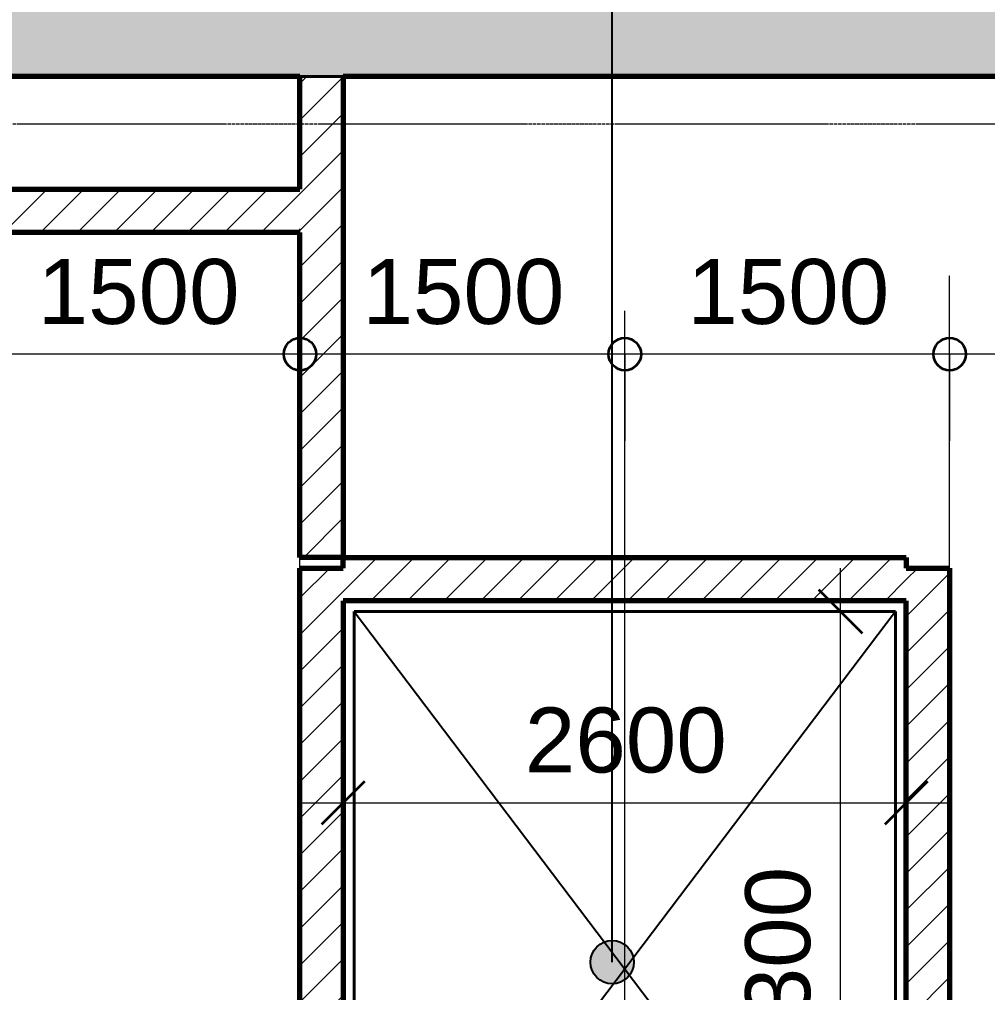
# Model space of a CAD drawing. Header units: millimetres. Extents: x -853228 to -774636, y -17776 to 22455.
# Drawn here: x -787378 to -782907, y 8184 to 12678 of the extents above; entities that cross this region are included whole.
import ezdxf

# ---------------------------------------------------------------- set-up
doc = ezdxf.new("R2010")
doc.units = ezdxf.units.MM
doc.linetypes.add('DPA_Grid _ Level 100', pattern=[10, 5.5, -1.6, 1.3, -1.6])
doc.linetypes.add('DPA_Hidden 50', pattern=[3, 2, -1])
for name, color, linetype, lineweight in [('_ _ A-DETL-OPENING', 1, 'Continuous', 25), ('A-ANNO-DIMS', 1, 'Continuous', 9), ('A-ANNO-DIMS-100', 1, 'Continuous', 9), ('A-DETL', 1, 'Continuous', 70), ('A-FLOR-E', 2, 'Continuous', 35), ('A-ROOM-IDEN', 3, 'Continuous', 25), ('A-WALL', 5, 'Continuous', 35), ('A-WALL-PATT', 1, 'Continuous', 35), ('S-GRID', 251, 'Continuous', 9), ('WALL-E', 2, 'Continuous', 35)]:
    doc.layers.add(name, color=color, linetype=linetype, lineweight=lineweight)
doc.styles.add('Arial_2', font='arial.ttf', dxfattribs={"height": 300})
doc.dimstyles.new('DPA-DIM-3_0_C-C', dxfattribs={"dimscale": 304.8, "dimtxt": 306.07782, "dimasz": 0.492126, "dimexe": 0.656168, "dimexo": 0.0625, "dimgap": 0.164042, "dimtad": 1, "dimdec": 0, "dimzin": 0, "dimdsep": 46, "dimtxsty": 'Arial_2', "dimblk1": 'DOTBLANK', "dimblk2": 'DOTBLANK', "dimsah": 1, "dimcen": 0.09, "dimdle": 0.656168, "dimadec": 8, "dimazin": 0, "dimtfac": 1, "dimtdec": 4, "dimtix": 1, "dimtmove": 0, "dimatfit": 3, "dimfxl": 1.312336, "dimfxlon": 1, "dimtvp": 1, "dimtolj": 1, "dimtzin": 0, "dimarcsym": 2})
doc.dimstyles.new('DPA-DIM-3_0_T-T', dxfattribs={"dimscale": 304.8, "dimtxt": 306.07782, "dimasz": 0.656168, "dimexe": 0.656168, "dimexo": 0.0625, "dimgap": 0.164042, "dimtad": 1, "dimdec": 0, "dimzin": 0, "dimdsep": 46, "dimtxsty": 'Arial_2', "dimblk1": 'OBLIQUE', "dimblk2": 'OBLIQUE', "dimsah": 1, "dimcen": 0.09, "dimdle": 0.656168, "dimadec": 8, "dimazin": 0, "dimtfac": 1, "dimtdec": 4, "dimtix": 1, "dimtmove": 0, "dimatfit": 3, "dimfxl": 1.312336, "dimfxlon": 1, "dimtvp": 1, "dimtolj": 1, "dimtzin": 0, "dimarcsym": 2})
pattern_1 = [(45, (0, 0), (-84.852814, 84.852814), [])]

# ---------------------------------------------------------------- blocks, each defined once
blk = doc.blocks.new('DIMBLOCK11-4281-01 ENLARGED LOWER PLATFORM LEVEL - REFLECTED CEILING PLAN - SHEET 2')
at = {"layer": 'A-ANNO-DIMS-100'}
for p, q in [((-785882.4, 9461.1), (-785882.4, 8861.1)), ((-785882.4, 9061.1), (-785882.4, 9461.1)), ((-783282.4, 9461.1), (-783282.4, 8861.1)), ((-783282.4, 9061.1), (-783282.4, 9461.1)), ((-786082.4, 9061.1), (-783082.4, 9061.1))]:
    blk.add_line(p, q, dxfattribs=at)
at = {"layer": 'A-ANNO-DIMS-100', "lineweight": 35}
for p, q in [((-785882.4, 9061.1), (-785782.4, 9161.1)), ((-783282.4, 9061.1), (-783182.4, 9161.1)), ((-785882.4, 9061.1), (-785982.4, 8961.1)), ((-783282.4, 9061.1), (-783382.4, 8961.1))]:
    blk.add_line(p, q, dxfattribs=at)
at = {"layer": 'A-ANNO-DIMS-100', "color": 0, "insert": (-785043.8, 9500.6), "char_height": 300, "width": 1107.531, "attachment_point": 1, "line_spacing_factor": 0.941778, "style": 'Arial_2'}
blk.add_mtext('2600', dxfattribs=at)
blk = doc.blocks.new('_Oblique')
at = {"color": 0, "linetype": 'ByBlock', "lineweight": -2}
blk.add_line((-0.5, -0.5), (0.5, 0.5), dxfattribs=at)
blk = doc.blocks.new('DIMBLOCK27-4281-01 ENLARGED LOWER PLATFORM LEVEL - REFLECTED CEILING PLAN - SHEET 2')
at = {"layer": 'A-ANNO-DIMS-100'}
for p, q in [((-783082.4, 10732.6), (-783082.4, 11332.6)), ((-781582.4, 10732.6), (-781582.4, 11332.6)), ((-781382.4, 11132.6), (-783082.4, 11132.6)), ((-783082.4, 11132.6), (-783082.4, 10732.6)), ((-781582.4, 11132.6), (-781582.4, 10732.6))]:
    blk.add_line(p, q, dxfattribs=at)
at = {"layer": 'A-ANNO-DIMS-100', "lineweight": 35}
for centre in [(-783082.4, 11132.6), (-781582.4, 11132.6)]:
    blk.add_circle(centre, 75, dxfattribs=at)
at = {"layer": 'A-ANNO-DIMS-100', "color": 0, "insert": (-782793.8, 11572), "char_height": 300, "width": 1107.531, "attachment_point": 1, "line_spacing_factor": 0.941778, "style": 'Arial_2'}
blk.add_mtext('1500', dxfattribs=at)
blk = doc.blocks.new('_DotBlank')
at = {"color": 0, "linetype": 'ByBlock', "lineweight": -2}
blk.add_line((-0.5, 0), (-1, 0), dxfattribs=at)
blk.add_circle((0, 0), 0.5, dxfattribs=at)
blk = doc.blocks.new('DIMBLOCK28-4281-01 ENLARGED LOWER PLATFORM LEVEL - REFLECTED CEILING PLAN - SHEET 2')
at = {"layer": 'A-ANNO-DIMS-100'}
for p, q in [((-784582.4, 10732.6), (-784582.4, 11332.6)), ((-783082.4, 10732.6), (-783082.4, 11332.6)), ((-783082.4, 11132.6), (-784582.4, 11132.6)), ((-784582.4, 11132.6), (-784582.4, 10732.6)), ((-783082.4, 11132.6), (-783082.4, 10732.6))]:
    blk.add_line(p, q, dxfattribs=at)
at = {"layer": 'A-ANNO-DIMS-100', "lineweight": 35}
for centre in [(-784582.4, 11132.6), (-783082.4, 11132.6)]:
    blk.add_circle(centre, 75, dxfattribs=at)
at = {"layer": 'A-ANNO-DIMS-100', "color": 0, "insert": (-784293.8, 11572), "char_height": 300, "width": 1107.531, "attachment_point": 1, "line_spacing_factor": 0.941778, "style": 'Arial_2'}
blk.add_mtext('1500', dxfattribs=at)
blk = doc.blocks.new('DIMBLOCK29-4281-01 ENLARGED LOWER PLATFORM LEVEL - REFLECTED CEILING PLAN - SHEET 2')
at = {"layer": 'A-ANNO-DIMS-100'}
for p, q in [((-786082.4, 10732.6), (-786082.4, 11332.6)), ((-784582.4, 10732.6), (-784582.4, 11332.6)), ((-784582.4, 11132.6), (-786082.4, 11132.6)), ((-786082.4, 11132.6), (-786082.4, 10732.6)), ((-784582.4, 11132.6), (-784582.4, 10732.6))]:
    blk.add_line(p, q, dxfattribs=at)
at = {"layer": 'A-ANNO-DIMS-100', "lineweight": 35}
for centre in [(-786082.4, 11132.6), (-784582.4, 11132.6)]:
    blk.add_circle(centre, 75, dxfattribs=at)
at = {"layer": 'A-ANNO-DIMS-100', "color": 0, "insert": (-785793.8, 11572), "char_height": 300, "width": 1107.531, "attachment_point": 1, "line_spacing_factor": 0.941778, "style": 'Arial_2'}
blk.add_mtext('1500', dxfattribs=at)
blk = doc.blocks.new('DIMBLOCK30-4281-01 ENLARGED LOWER PLATFORM LEVEL - REFLECTED CEILING PLAN - SHEET 2')
at = {"layer": 'A-ANNO-DIMS-100'}
for p, q in [((-787582.4, 10732.6), (-787582.4, 11332.6)), ((-786082.4, 10732.6), (-786082.4, 11332.6)), ((-786082.4, 11132.6), (-787582.4, 11132.6)), ((-787582.4, 11132.6), (-787582.4, 10732.6)), ((-786082.4, 11132.6), (-786082.4, 10732.6))]:
    blk.add_line(p, q, dxfattribs=at)
at = {"layer": 'A-ANNO-DIMS-100', "lineweight": 35}
for centre in [(-787582.4, 11132.6), (-786082.4, 11132.6)]:
    blk.add_circle(centre, 75, dxfattribs=at)
at = {"layer": 'A-ANNO-DIMS-100', "color": 0, "insert": (-787293.8, 11572), "char_height": 300, "width": 1107.531, "attachment_point": 1, "line_spacing_factor": 0.941778, "style": 'Arial_2'}
blk.add_mtext('1500', dxfattribs=at)
blk = doc.blocks.new('DIMBLOCK60-4281-01 ENLARGED LOWER PLATFORM LEVEL - REFLECTED CEILING PLAN - SHEET 2')
at = {"layer": 'A-ANNO-DIMS-100'}
for p, q in [((-783587, 6444), (-783587, 10144)), ((-783987, 9944), (-783387, 9944)), ((-783587, 9944), (-783987, 9944)), ((-783987, 6644), (-783387, 6644)), ((-783587, 6644), (-783987, 6644))]:
    blk.add_line(p, q, dxfattribs=at)
at = {"layer": 'A-ANNO-DIMS-100', "lineweight": 35}
for p, q in [((-783587, 9944), (-783687, 10044)), ((-783587, 9944), (-783487, 9844)), ((-783587, 6644), (-783687, 6744)), ((-783587, 6644), (-783487, 6544))]:
    blk.add_line(p, q, dxfattribs=at)
at = {"layer": 'A-ANNO-DIMS-100', "color": 0, "insert": (-784026.4, 7832.5), "char_height": 300, "width": 1107.531, "attachment_point": 1, "rotation": 90, "line_spacing_factor": 0.941778, "style": 'Arial_2'}
blk.add_mtext('3300', dxfattribs=at)

msp = doc.modelspace()

# ---------------------------------------------------------------- hatches: boundary and pattern name
at = {"layer": 'A-ROOM-IDEN'}
h = msp.add_hatch(color=256, dxfattribs=at)
edge = h.paths.add_edge_path()
edge.add_arc((-784640.8, 8324.8), 100, 0, 360)
at = {"layer": 'A-WALL-PATT', "lineweight": 9}
h = msp.add_hatch(dxfattribs=at)
h.set_pattern_fill('FP_1', color=256, style=0, pattern_type=2)
h.set_pattern_definition([(50, (0, 0), (728.7365, -63.75582), [76.2, -838.2]), (355, (0, 0), (-140.9716, 764.2276), [60.96, -670.56]), (100.451, (60.7, -5.3), (587.77, 700.46675), [64.76, -712.36]), (46.184, (0, 203.2), (1084.3162, -168.171), [114.3, -1257.3]), (96.636, (90.4, 189.2), (949.6099, 989.7098), [97.14, -1068.54]), (351.184, (0, 203.2), (949.6206, 989.7012), [91.44, -1005.84]), (21, (101.6, 152.4), (606.45787, -409.06057), [76.2, -838.2]), (326, (101.6, 152.4), (247.20834, 736.7529), [60.96, -670.56]), (71.451, (152.14, 118.3), (853.66825, 327.6855), [64.76, -712.36]), (37.5, (0, 0), (12.35469, 338.22012), [33.528, -628.904, 33.528, -647.192, -673.1]), (37.5, (0, 0), (12.35469, 338.22012), [-1343.152, 33.528, -639.572]), (7.5, (0, 0), (267.27887, 400.72213), [33.528, -354.584, 33.528, -613.664, -256.54]), (7.5, (0, 0), (267.27887, 400.72213), [-1035.304, 33.528, -223.012]), (327.5, (-226.57, 0), (542.36333, -22.915345), [33.528, -220.472, 33.528, -758.952, -1051.56]), (327.5, (-226.57, 0), (542.36333, -22.915345), [-1046.48, 33.528, -1018.032]), (317.5, (-328.17, 0), (592.51696, 101.7071), [33.528, -296.672, 33.528, -492.76, -746.76]), (317.5, (-328.17, 0), (592.51696, 101.7071), [-856.488, 33.528, -713.232])])
h.paths.add_polyline_path([(-778775, 12414), (-778775, 13914), (-848907.4, 13914), (-848907.4, 12414), (-785882.4, 12414)])
h = msp.add_hatch(dxfattribs=at)
h.set_pattern_fill('FP_2', color=256, style=0, pattern_type=2)
h.set_pattern_definition(pattern_1)
h.paths.add_polyline_path([(-785882.4, 11894), (-785882.4, 12414), (-786082.4, 12414), (-786082.4, 11894)])
h = msp.add_hatch(dxfattribs=at)
h.set_pattern_fill('FP_2', color=256, style=0, pattern_type=2)
h.set_pattern_definition(pattern_1)
h.paths.add_polyline_path([(-785882.4, 11694), (-785882.4, 11894), (-826682.4, 11894), (-826682.4, 11694), (-786082.4, 11694)])
h = msp.add_hatch(dxfattribs=at)
h.set_pattern_fill('FP_2', color=256, style=0, pattern_type=2)
h.set_pattern_definition(pattern_1)
h.paths.add_polyline_path([(-785882.4, 10194), (-785882.4, 11694), (-786082.4, 11694), (-786082.4, 10194)])
h = msp.add_hatch(dxfattribs=at)
h.set_pattern_fill('FP_2', color=256, style=0, pattern_type=2)
h.set_pattern_definition(pattern_1)
h.paths.add_polyline_path([(-783282.4, 9994), (-783282.4, 10194), (-785882.4, 10194), (-785882.4, 9994)])
h = msp.add_hatch(dxfattribs=at)
h.set_pattern_fill('FP_2', color=256, style=0, pattern_type=2)
h.set_pattern_definition(pattern_1)
h.paths.add_polyline_path([(-785882.4, 6394), (-785882.4, 10144), (-786082.4, 10144), (-786082.4, 6394)])
h = msp.add_hatch(dxfattribs=at)
h.set_pattern_fill('FP_2', color=256, style=0, pattern_type=2)
h.set_pattern_definition(pattern_1)
h.paths.add_polyline_path([(-783187.4, 6594), (-783082.4, 6594), (-783082.4, 10144), (-783282.4, 10144), (-783282.4, 6594)])

# ---------------------------------------------------------------- linework, layer by layer
at = {"layer": '_ _ A-DETL-OPENING'}
for p, q in [((-785832.4, 6644), (-785832.4, 9944)), ((-785832.4, 9944), (-783332.4, 9944)), ((-783332.4, 9944), (-785832.4, 6644)), ((-785832.4, 9944), (-783332.4, 6644)), ((-783332.4, 9944), (-783332.4, 6644))]:
    msp.add_line(p, q, dxfattribs=at)
at = {"layer": 'A-DETL', "color": 55, "linetype": 'DPA_Hidden 50', "lineweight": 9}
for p, q in [((-786082.4, 4774), (-786082.4, 11712.2)), ((-786082.4, 7496.4), (-786082.4, 11496.4)), ((-783082.4, 7496.4), (-783082.4, 11496.4)), ((-784582.4, 4774), (-784582.4, 11174)), ((-783082.4, 4774), (-783082.4, 11174))]:
    msp.add_line(p, q, dxfattribs=at)
at = {"layer": 'A-FLOR-E'}
for p, q in [((-848907.4, 12414), (-778775, 12414)), ((-778775, 12414), (-848907.4, 12414)), ((-848907.4, 12414), (-778775, 12414)), ((-778775, 12414), (-848907.4, 12414)), ((-783332.4, 9944), (-785832.4, 9944)), ((-785832.4, 9944), (-785832.4, 6644)), ((-785832.4, 9944), (-783332.4, 9944)), ((-785832.4, 6644), (-785832.4, 9944)), ((-783332.4, 6644), (-783332.4, 9944)), ((-783332.4, 9944), (-783332.4, 6644))]:
    msp.add_line(p, q, dxfattribs=at)
at = {"layer": 'A-ROOM-IDEN'}
msp.add_line((-784640.8, 8324.8), (-784640.8, 17897.7), dxfattribs=at)
msp.add_circle((-784640.8, 8324.8), 100, dxfattribs=at)
at = {"layer": 'A-WALL', "color": 7, "lineweight": 70}
for p, q in [((-786082.4, 12414), (-807982.4, 12414)), ((-786082.4, 11894), (-786082.4, 12414)), ((-778775, 12414), (-785882.4, 12414)), ((-785882.4, 12414), (-785882.4, 11894)), ((-807982.4, 11894), (-786082.4, 11894)), ((-785882.4, 11894), (-785882.4, 11694)), ((-786082.4, 11694), (-807982.4, 11694)), ((-786082.4, 10194), (-786082.4, 11694)), ((-785882.4, 11694), (-785882.4, 10194)), ((-785882.4, 10194), (-786082.4, 10194)), ((-785882.4, 10194), (-783282.4, 10194)), ((-785882.4, 10144), (-785882.4, 10194)), ((-783282.4, 10194), (-783282.4, 10144)), ((-786082.4, 8144), (-786082.4, 10144)), ((-786082.4, 10144), (-785882.4, 10144)), ((-783282.4, 10144), (-783082.4, 10144)), ((-783082.4, 10144), (-783082.4, 8144)), ((-785882.4, 9994), (-785882.4, 6594)), ((-783282.4, 9994), (-785882.4, 9994)), ((-783282.4, 6594), (-783282.4, 9994))]:
    msp.add_line(p, q, dxfattribs=at)
at = {"layer": 'A-WALL', "lineweight": 9}
msp.add_line((-786082.4, 12414), (-785882.4, 12414), dxfattribs=at)
at = {"layer": 'S-GRID', "linetype": 'DPA_Grid _ Level 100'}
msp.add_line((-778882.4, 12194), (-851892.1, 12194), dxfattribs=at)
at = {"layer": 'WALL-E'}
for p, q in [((-783332.4, 9944), (-785832.4, 9944)), ((-785832.4, 9944), (-783332.4, 9944))]:
    msp.add_line(p, q, dxfattribs=at)

# ---------------------------------------------------------------- dimensions: what is measured, and where the dimension line sits
at = {"layer": 'A-ANNO-DIMS'}
for base, p1, p2, dimstyle, override, picture, middle in [((-787582.4, 11132.6), (-786082.4, 10732.6), (-787582.4, 10732.6), 'DPA-DIM-3_0_C-C', {"dimpost": '<>', "dimfxl": 1500}, 'DIMBLOCK30-4281-01 ENLARGED LOWER PLATFORM LEVEL - REFLECTED CEILING PLAN - SHEET 2', (-786832.4, 11335.7)), ((-786082.4, 11132.6), (-784582.4, 10732.6), (-786082.4, 10732.6), 'DPA-DIM-3_0_C-C', {"dimpost": '<>', "dimfxl": 1500}, 'DIMBLOCK29-4281-01 ENLARGED LOWER PLATFORM LEVEL - REFLECTED CEILING PLAN - SHEET 2', (-785332.4, 11335.7)), ((-784582.4, 11132.6), (-783082.4, 10732.6), (-784582.4, 10732.6), 'DPA-DIM-3_0_C-C', {"dimpost": '<>', "dimfxl": 1500}, 'DIMBLOCK28-4281-01 ENLARGED LOWER PLATFORM LEVEL - REFLECTED CEILING PLAN - SHEET 2', (-783832.4, 11335.7)), ((-783082.4, 11132.6), (-781582.4, 10732.6), (-783082.4, 10732.6), 'DPA-DIM-3_0_C-C', {"dimpost": '<>', "dimfxl": 1500}, 'DIMBLOCK27-4281-01 ENLARGED LOWER PLATFORM LEVEL - REFLECTED CEILING PLAN - SHEET 2', (-782332.4, 11335.7)), ((-783282.4, 9061.1), (-785882.4, 9461.1), (-783282.4, 9461.1), 'DPA-DIM-3_0_T-T', {"dimpost": '<>', "dimfxl": 2600}, 'DIMBLOCK11-4281-01 ENLARGED LOWER PLATFORM LEVEL - REFLECTED CEILING PLAN - SHEET 2', (-784582.4, 9264.3))]:
    dim = msp.add_linear_dim(base=base, p1=p1, p2=p2, dimstyle=dimstyle, override=override, dxfattribs=at)
    dim.commit()
    dim.dimension.update_dxf_attribs({"geometry": picture, "text_midpoint": middle})
dim = msp.add_linear_dim(base=(-783587, 9944), p1=(-783987, 6644), p2=(-783987, 9944), angle=90, dimstyle='DPA-DIM-3_0_T-T', override={"dimpost": '<>', "dimfxl": 3300}, dxfattribs=at)
dim.commit()
dim.dimension.update_dxf_attribs({"geometry": 'DIMBLOCK60-4281-01 ENLARGED LOWER PLATFORM LEVEL - REFLECTED CEILING PLAN - SHEET 2', "text_midpoint": (-783790.2, 8294)})

doc.saveas('drawing.dxf')
